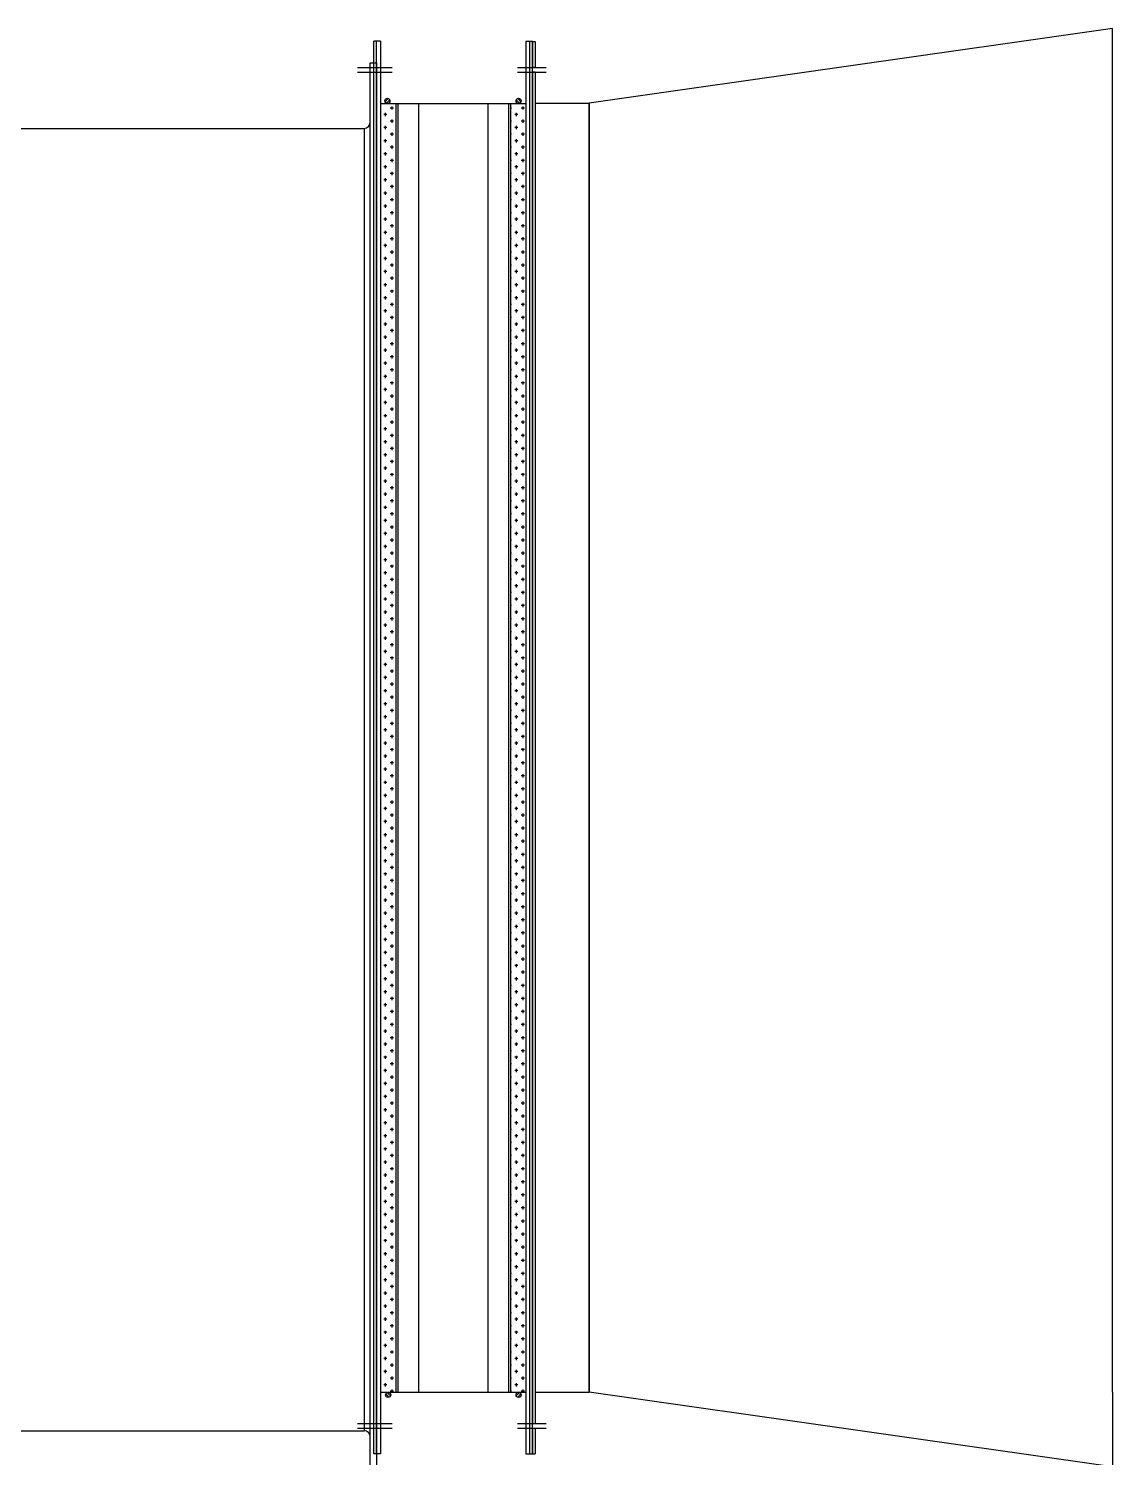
# Model space of a CAD drawing. Header units: millimetres. Extents: x -379292 to 1221486, y 92049 to 447512.
# Drawn here: x 190530 to 191581, y 165479 to 166865 of the extents above; entities that cross this region are included whole.
import ezdxf

# ---------------------------------------------------------------- set-up
doc = ezdxf.new("R2010")
doc.units = ezdxf.units.MM
doc.layers.add('_Systemair', color=3, linetype='Continuous', lineweight=30)
doc.layers.add('_Systemair Ventilation Equipments', color=7, linetype='Continuous', lineweight=30)

# ---------------------------------------------------------------- blocks, each defined once
blk = doc.blocks.new('GFL 1250')
at = {"layer": '_Systemair Ventilation Equipments', "color": 8}
for p, q in [((12063.17, 3746.23), (12063.17, 3748.73)), ((12063.42, 3748.73), (12063.17, 3748.73)), ((12063.42, 3748.73), (12063.17, 3748.73)), ((12063.42, 3746.23), (12063.42, 3748.73)), ((12063.42, 3746.23), (12063.17, 3746.23)), ((12063.17, 3614.68), (12063.17, 3745.78)), ((12063.42, 3745.78), (12063.17, 3745.78)), ((12063.42, 3614.68), (12063.42, 3745.78)), ((12057.92, 3617.73), (12057.92, 3742.73)), ((12063.22, 3742.73), (12057.92, 3742.73)), ((12063.22, 3617.73), (12057.92, 3617.73)), ((12063.42, 3614.68), (12063.17, 3614.68)), ((12063.17, 3611.73), (12063.17, 3614.23)), ((12063.42, 3614.23), (12063.17, 3614.23)), ((12063.42, 3611.73), (12063.42, 3614.23)), ((12063.42, 3611.73), (12063.17, 3611.73)), ((12063.42, 3611.73), (12063.17, 3611.73))]:
    blk.add_line(p, q, dxfattribs=at)
blk = doc.blocks.new('EVH 1250')
at = {"layer": '_Systemair Ventilation Equipments', "color": 8}
for p, q in [((12307.23, 3748.71), (12307.23, 3611.71)), ((12307.88, 3748.71), (12307.23, 3748.71)), ((12307.48, 3748.71), (12307.48, 3611.71)), ((12307.88, 3611.71), (12307.88, 3748.71)), ((12321.98, 3611.71), (12321.98, 3748.71)), ((12321.98, 3748.71), (12322.63, 3748.71)), ((12322.38, 3748.71), (12322.38, 3611.71)), ((12322.63, 3748.71), (12322.63, 3611.71)), ((12308.68, 3746.21), (12305.91, 3746.21)), ((12308.68, 3745.77), (12305.91, 3745.77)), ((12324.2, 3746.21), (12320.83, 3746.21)), ((12324.2, 3745.77), (12320.83, 3745.77)), ((12308.67, 3743.23), (12308.35, 3742.91)), ((12308.81, 3743.09), (12308.49, 3742.77)), ((12321, 3743.09), (12321.32, 3742.77)), ((12321.14, 3743.23), (12321.46, 3742.91)), ((12321.98, 3742.75), (12307.88, 3742.75)), ((12308.01, 3742.65), (12308.33, 3742.65)), ((12308.17, 3742.49), (12308.17, 3742.75)), ((12308.65, 3742.01), (12308.96, 3742.01)), ((12308.81, 3741.85), (12308.81, 3742.17)), ((12309.28, 3742.65), (12309.35, 3742.65)), ((12309.35, 3617.75), (12309.35, 3742.75)), ((12309.55, 3617.75), (12309.55, 3742.75)), ((12311.55, 3617.75), (12311.55, 3742.75)), ((12318.28, 3617.75), (12318.28, 3742.75)), ((12320.28, 3617.75), (12320.28, 3742.75)), ((12320.48, 3617.75), (12320.48, 3742.75)), ((12321.98, 3742.75), (12320.53, 3742.75)), ((12320.71, 3742.65), (12321.03, 3742.65)), ((12320.87, 3742.49), (12320.87, 3742.75)), ((12321.35, 3742.01), (12321.66, 3742.01)), ((12321.51, 3741.85), (12321.51, 3742.17)), ((12308.01, 3741.38), (12308.33, 3741.38)), ((12308.17, 3741.22), (12308.17, 3741.54)), ((12308.17, 3739.95), (12308.17, 3740.27)), ((12308.65, 3740.74), (12308.96, 3740.74)), ((12308.81, 3740.58), (12308.81, 3740.9)), ((12309.28, 3741.38), (12309.35, 3741.38)), ((12320.71, 3741.38), (12321.03, 3741.38)), ((12320.87, 3741.22), (12320.87, 3741.54)), ((12320.87, 3739.95), (12320.87, 3740.27)), ((12321.35, 3740.74), (12321.66, 3740.74)), ((12321.51, 3740.58), (12321.51, 3740.9)), ((12308.01, 3740.11), (12308.33, 3740.11)), ((12308.01, 3738.84), (12308.33, 3738.84)), ((12308.17, 3738.68), (12308.17, 3739)), ((12308.65, 3739.47), (12308.96, 3739.47)), ((12308.81, 3739.31), (12308.81, 3739.63)), ((12309.28, 3740.11), (12309.35, 3740.11)), ((12309.28, 3738.84), (12309.35, 3738.84)), ((12320.71, 3740.11), (12321.03, 3740.11)), ((12320.71, 3738.84), (12321.03, 3738.84)), ((12320.87, 3738.68), (12320.87, 3739)), ((12321.35, 3739.47), (12321.66, 3739.47)), ((12321.51, 3739.31), (12321.51, 3739.63)), ((12308.01, 3737.57), (12308.33, 3737.57)), ((12308.17, 3737.41), (12308.17, 3737.73)), ((12308.65, 3738.2), (12308.96, 3738.2)), ((12308.81, 3738.04), (12308.81, 3738.36)), ((12309.28, 3737.57), (12309.35, 3737.57)), ((12320.71, 3737.57), (12321.03, 3737.57)), ((12320.87, 3737.41), (12320.87, 3737.73)), ((12321.35, 3738.2), (12321.66, 3738.2)), ((12321.51, 3738.04), (12321.51, 3738.36)), ((12308.01, 3736.3), (12308.33, 3736.3)), ((12308.17, 3736.14), (12308.17, 3736.46)), ((12308.65, 3736.93), (12308.96, 3736.93)), ((12308.81, 3736.77), (12308.81, 3737.09)), ((12309.28, 3736.3), (12309.35, 3736.3)), ((12320.71, 3736.3), (12321.03, 3736.3)), ((12320.87, 3736.14), (12320.87, 3736.46)), ((12321.35, 3736.93), (12321.66, 3736.93)), ((12321.51, 3736.77), (12321.51, 3737.09)), ((12308.01, 3735.03), (12308.33, 3735.03)), ((12308.17, 3734.87), (12308.17, 3735.19)), ((12308.65, 3735.66), (12308.96, 3735.66)), ((12308.81, 3735.5), (12308.81, 3735.82)), ((12309.28, 3735.03), (12309.34, 3735.03)), ((12320.71, 3735.03), (12321.03, 3735.03)), ((12320.87, 3734.87), (12320.87, 3735.19)), ((12321.35, 3735.66), (12321.66, 3735.66)), ((12321.51, 3735.5), (12321.51, 3735.82)), ((12308.01, 3733.76), (12308.33, 3733.76)), ((12308.17, 3733.6), (12308.17, 3733.92)), ((12308.65, 3734.39), (12308.96, 3734.39)), ((12308.81, 3734.23), (12308.81, 3734.55)), ((12308.81, 3732.96), (12308.81, 3733.28)), ((12309.28, 3733.76), (12309.34, 3733.76)), ((12320.71, 3733.76), (12321.03, 3733.76)), ((12320.87, 3733.6), (12320.87, 3733.92)), ((12321.35, 3734.39), (12321.66, 3734.39)), ((12321.51, 3734.23), (12321.51, 3734.55)), ((12321.51, 3732.96), (12321.51, 3733.28)), ((12308.01, 3732.49), (12308.33, 3732.49)), ((12308.17, 3732.33), (12308.17, 3732.65)), ((12308.65, 3733.12), (12308.96, 3733.12)), ((12308.81, 3731.69), (12308.81, 3732.01)), ((12309.28, 3732.49), (12309.34, 3732.49)), ((12320.71, 3732.49), (12321.03, 3732.49)), ((12320.87, 3732.33), (12320.87, 3732.65)), ((12321.35, 3733.12), (12321.66, 3733.12)), ((12321.51, 3731.69), (12321.51, 3732.01)), ((12321.98, 3732.49), (12321.98, 3732.49)), ((12308.01, 3731.22), (12308.33, 3731.22)), ((12308.17, 3731.06), (12308.17, 3731.38)), ((12308.65, 3731.85), (12308.96, 3731.85)), ((12308.65, 3730.58), (12308.96, 3730.58)), ((12308.81, 3730.42), (12308.81, 3730.74)), ((12309.28, 3731.22), (12309.34, 3731.22)), ((12320.71, 3731.22), (12321.03, 3731.22)), ((12320.87, 3731.06), (12320.87, 3731.38)), ((12321.35, 3731.85), (12321.66, 3731.85)), ((12321.35, 3730.58), (12321.66, 3730.58)), ((12321.51, 3730.42), (12321.51, 3730.74)), ((12321.98, 3731.22), (12321.98, 3731.22)), ((12308.01, 3729.95), (12308.33, 3729.95)), ((12308.17, 3729.79), (12308.17, 3730.11)), ((12308.65, 3729.31), (12308.96, 3729.31)), ((12308.81, 3729.15), (12308.81, 3729.47)), ((12309.28, 3729.95), (12309.34, 3729.95)), ((12320.71, 3729.95), (12321.03, 3729.95)), ((12320.87, 3729.79), (12320.87, 3730.11)), ((12321.35, 3729.31), (12321.66, 3729.31)), ((12321.51, 3729.15), (12321.51, 3729.47)), ((12321.98, 3729.95), (12321.98, 3729.95)), ((12308.01, 3728.68), (12308.33, 3728.68)), ((12308.17, 3728.52), (12308.17, 3728.84)), ((12308.65, 3728.04), (12308.96, 3728.04)), ((12308.81, 3727.88), (12308.81, 3728.2)), ((12309.28, 3728.68), (12309.34, 3728.68)), ((12320.71, 3728.68), (12321.03, 3728.68)), ((12320.87, 3728.52), (12320.87, 3728.84)), ((12321.35, 3728.04), (12321.66, 3728.04)), ((12321.51, 3727.88), (12321.51, 3728.2)), ((12321.98, 3728.68), (12321.98, 3728.68)), ((12308.01, 3727.41), (12308.33, 3727.41)), ((12308.17, 3727.25), (12308.17, 3727.57)), ((12308.65, 3726.77), (12308.96, 3726.77)), ((12308.81, 3726.61), (12308.81, 3726.93)), ((12309.28, 3727.41), (12309.34, 3727.41)), ((12320.71, 3727.41), (12321.03, 3727.41)), ((12320.87, 3727.25), (12320.87, 3727.57)), ((12321.35, 3726.77), (12321.66, 3726.77)), ((12321.51, 3726.61), (12321.51, 3726.93)), ((12321.98, 3727.41), (12321.98, 3727.41)), ((12308.01, 3726.14), (12308.33, 3726.14)), ((12308.17, 3725.98), (12308.17, 3726.3)), ((12308.17, 3724.71), (12308.17, 3725.03)), ((12308.65, 3725.5), (12308.96, 3725.5)), ((12308.81, 3725.34), (12308.81, 3725.66)), ((12309.28, 3726.14), (12309.34, 3726.14)), ((12320.71, 3726.14), (12321.03, 3726.14)), ((12320.87, 3725.98), (12320.87, 3726.3)), ((12320.87, 3724.71), (12320.87, 3725.03)), ((12321.35, 3725.5), (12321.66, 3725.5)), ((12321.51, 3725.34), (12321.51, 3725.66)), ((12321.98, 3726.14), (12321.98, 3726.14)), ((12308.01, 3724.87), (12308.33, 3724.87)), ((12308.01, 3723.6), (12308.33, 3723.6)), ((12308.17, 3723.44), (12308.17, 3723.76)), ((12308.65, 3724.23), (12308.96, 3724.23)), ((12308.81, 3724.07), (12308.81, 3724.39)), ((12309.28, 3724.87), (12309.34, 3724.87)), ((12309.28, 3723.6), (12309.34, 3723.6)), ((12320.71, 3724.87), (12321.03, 3724.87)), ((12320.71, 3723.6), (12321.03, 3723.6)), ((12320.87, 3723.44), (12320.87, 3723.76)), ((12321.35, 3724.23), (12321.66, 3724.23)), ((12321.51, 3724.07), (12321.51, 3724.39)), ((12321.98, 3724.87), (12321.99, 3724.87)), ((12321.98, 3723.6), (12321.99, 3723.6)), ((12308.01, 3722.33), (12308.33, 3722.33)), ((12308.17, 3722.17), (12308.17, 3722.49)), ((12308.65, 3722.96), (12308.96, 3722.96)), ((12308.81, 3722.8), (12308.81, 3723.12)), ((12309.28, 3722.33), (12309.33, 3722.33)), ((12320.71, 3722.33), (12321.03, 3722.33)), ((12320.87, 3722.17), (12320.87, 3722.49)), ((12321.35, 3722.96), (12321.66, 3722.96)), ((12321.51, 3722.8), (12321.51, 3723.12)), ((12321.98, 3722.33), (12321.99, 3722.33)), ((12308.01, 3721.06), (12308.33, 3721.06)), ((12308.17, 3720.9), (12308.17, 3721.22)), ((12308.65, 3721.69), (12308.96, 3721.69)), ((12308.81, 3721.53), (12308.81, 3721.85)), ((12309.28, 3721.06), (12309.33, 3721.06)), ((12320.71, 3721.06), (12321.03, 3721.06)), ((12320.87, 3720.9), (12320.87, 3721.22)), ((12321.35, 3721.69), (12321.66, 3721.69)), ((12321.51, 3721.53), (12321.51, 3721.85)), ((12321.98, 3721.06), (12321.99, 3721.06)), ((12308.01, 3719.79), (12308.33, 3719.79)), ((12308.17, 3719.63), (12308.17, 3719.95)), ((12308.65, 3720.42), (12308.96, 3720.42)), ((12308.81, 3720.26), (12308.81, 3720.58)), ((12309.28, 3719.79), (12309.33, 3719.79)), ((12320.71, 3719.79), (12321.03, 3719.79)), ((12320.87, 3719.63), (12320.87, 3719.95)), ((12321.35, 3720.42), (12321.66, 3720.42)), ((12321.51, 3720.26), (12321.51, 3720.58)), ((12321.98, 3719.79), (12321.99, 3719.79)), ((12308.01, 3718.52), (12308.33, 3718.52)), ((12308.17, 3718.36), (12308.17, 3718.68)), ((12308.65, 3719.15), (12308.96, 3719.15)), ((12308.81, 3718.99), (12308.81, 3719.31)), ((12308.81, 3717.72), (12308.81, 3718.04)), ((12309.28, 3718.52), (12309.33, 3718.52)), ((12320.71, 3718.52), (12321.03, 3718.52)), ((12320.87, 3718.36), (12320.87, 3718.68)), ((12321.35, 3719.15), (12321.66, 3719.15)), ((12321.51, 3718.99), (12321.51, 3719.31)), ((12321.51, 3717.72), (12321.51, 3718.04)), ((12321.98, 3718.52), (12321.99, 3718.52)), ((12308.01, 3717.25), (12308.33, 3717.25)), ((12308.17, 3717.09), (12308.17, 3717.41)), ((12308.65, 3717.88), (12308.96, 3717.88)), ((12308.81, 3716.45), (12308.81, 3716.77)), ((12309.28, 3717.25), (12309.33, 3717.25)), ((12320.71, 3717.25), (12321.03, 3717.25)), ((12320.87, 3717.09), (12320.87, 3717.41)), ((12321.35, 3717.88), (12321.66, 3717.88)), ((12321.51, 3716.45), (12321.51, 3716.77)), ((12321.98, 3717.25), (12321.99, 3717.25)), ((12308.01, 3715.98), (12308.33, 3715.98)), ((12308.17, 3715.82), (12308.17, 3716.14)), ((12308.65, 3716.61), (12308.96, 3716.61)), ((12308.65, 3715.34), (12308.96, 3715.34)), ((12308.81, 3715.18), (12308.81, 3715.5)), ((12309.28, 3715.98), (12309.33, 3715.98)), ((12320.71, 3715.98), (12321.03, 3715.98)), ((12320.87, 3715.82), (12320.87, 3716.14)), ((12321.35, 3716.61), (12321.66, 3716.61)), ((12321.35, 3715.34), (12321.66, 3715.34)), ((12321.51, 3715.18), (12321.51, 3715.5)), ((12321.98, 3715.98), (12321.99, 3715.98)), ((12308.01, 3714.71), (12308.33, 3714.71)), ((12308.17, 3714.55), (12308.17, 3714.87)), ((12308.65, 3714.07), (12308.96, 3714.07)), ((12308.81, 3713.91), (12308.81, 3714.23)), ((12309.28, 3714.71), (12309.33, 3714.71)), ((12320.71, 3714.71), (12321.03, 3714.71)), ((12320.87, 3714.55), (12320.87, 3714.87)), ((12321.35, 3714.07), (12321.66, 3714.07)), ((12321.51, 3713.91), (12321.51, 3714.23)), ((12321.98, 3714.71), (12321.99, 3714.71)), ((12308.01, 3713.44), (12308.33, 3713.44)), ((12308.17, 3713.28), (12308.17, 3713.6)), ((12308.65, 3712.8), (12308.96, 3712.8)), ((12308.81, 3712.64), (12308.81, 3712.96)), ((12309.28, 3713.44), (12309.33, 3713.44)), ((12320.71, 3713.44), (12321.03, 3713.44)), ((12320.87, 3713.28), (12320.87, 3713.6)), ((12321.35, 3712.8), (12321.66, 3712.8)), ((12321.51, 3712.64), (12321.51, 3712.96)), ((12321.98, 3713.44), (12321.99, 3713.44)), ((12308.01, 3712.17), (12308.33, 3712.17)), ((12308.17, 3712.01), (12308.17, 3712.33)), ((12308.65, 3711.53), (12308.96, 3711.53)), ((12308.81, 3711.37), (12308.81, 3711.69)), ((12309.28, 3712.17), (12309.33, 3712.17)), ((12320.71, 3712.17), (12321.03, 3712.17)), ((12320.87, 3712.01), (12320.87, 3712.33)), ((12321.35, 3711.53), (12321.66, 3711.53)), ((12321.51, 3711.37), (12321.51, 3711.69)), ((12321.98, 3712.17), (12321.99, 3712.17)), ((12308.01, 3710.9), (12308.33, 3710.9)), ((12308.17, 3710.74), (12308.17, 3711.06)), ((12308.17, 3709.47), (12308.17, 3709.79)), ((12308.65, 3710.26), (12308.96, 3710.26)), ((12308.81, 3710.1), (12308.81, 3710.42)), ((12309.28, 3710.9), (12309.32, 3710.9)), ((12320.71, 3710.9), (12321.03, 3710.9)), ((12320.87, 3710.74), (12320.87, 3711.06)), ((12320.87, 3709.47), (12320.87, 3709.79)), ((12321.35, 3710.26), (12321.66, 3710.26)), ((12321.51, 3710.1), (12321.51, 3710.42)), ((12321.98, 3710.9), (12321.99, 3710.9)), ((12308.01, 3709.63), (12308.33, 3709.63)), ((12308.01, 3708.36), (12308.33, 3708.36)), ((12308.17, 3708.2), (12308.17, 3708.52)), ((12308.65, 3708.99), (12308.96, 3708.99)), ((12308.81, 3708.83), (12308.81, 3709.15)), ((12309.28, 3709.63), (12309.32, 3709.63)), ((12309.28, 3708.36), (12309.32, 3708.36)), ((12320.71, 3709.63), (12321.03, 3709.63)), ((12320.71, 3708.36), (12321.03, 3708.36)), ((12320.87, 3708.2), (12320.87, 3708.52)), ((12321.35, 3708.99), (12321.66, 3708.99)), ((12321.51, 3708.83), (12321.51, 3709.15)), ((12321.98, 3709.63), (12321.99, 3709.63)), ((12321.98, 3708.36), (12321.99, 3708.36)), ((12308.01, 3707.09), (12308.33, 3707.09)), ((12308.17, 3706.93), (12308.17, 3707.25)), ((12308.65, 3707.72), (12308.96, 3707.72)), ((12308.81, 3707.56), (12308.81, 3707.88)), ((12309.28, 3707.09), (12309.32, 3707.09)), ((12320.71, 3707.09), (12321.03, 3707.09)), ((12320.87, 3706.93), (12320.87, 3707.25)), ((12321.35, 3707.72), (12321.66, 3707.72)), ((12321.51, 3707.56), (12321.51, 3707.88)), ((12321.98, 3707.09), (12321.99, 3707.09)), ((12308.01, 3705.82), (12308.33, 3705.82)), ((12308.17, 3705.66), (12308.17, 3705.98)), ((12308.65, 3706.45), (12308.96, 3706.45)), ((12308.81, 3706.29), (12308.81, 3706.61)), ((12309.28, 3705.82), (12309.32, 3705.82)), ((12320.71, 3705.82), (12321.03, 3705.82)), ((12320.87, 3705.66), (12320.87, 3705.98)), ((12321.35, 3706.45), (12321.66, 3706.45)), ((12321.51, 3706.29), (12321.51, 3706.61)), ((12321.98, 3705.82), (12321.99, 3705.82)), ((12308.01, 3704.55), (12308.33, 3704.55)), ((12308.17, 3704.39), (12308.17, 3704.71)), ((12308.65, 3705.18), (12308.96, 3705.18)), ((12308.81, 3705.02), (12308.81, 3705.34)), ((12309.28, 3704.55), (12309.32, 3704.55)), ((12320.71, 3704.55), (12321.03, 3704.55)), ((12320.87, 3704.39), (12320.87, 3704.71)), ((12321.35, 3705.18), (12321.66, 3705.18)), ((12321.51, 3705.02), (12321.51, 3705.34)), ((12321.98, 3704.55), (12321.99, 3704.55)), ((12308.01, 3703.28), (12308.33, 3703.28)), ((12308.17, 3703.12), (12308.17, 3703.44)), ((12308.65, 3703.91), (12308.96, 3703.91)), ((12308.81, 3703.75), (12308.81, 3704.07)), ((12308.81, 3702.48), (12308.81, 3702.8)), ((12309.28, 3703.28), (12309.32, 3703.28)), ((12320.71, 3703.28), (12321.03, 3703.28)), ((12320.87, 3703.12), (12320.87, 3703.44)), ((12321.35, 3703.91), (12321.66, 3703.91)), ((12321.51, 3703.75), (12321.51, 3704.07)), ((12321.51, 3702.48), (12321.51, 3702.8)), ((12321.98, 3703.28), (12321.99, 3703.28)), ((12308.01, 3702.01), (12308.33, 3702.01)), ((12308.17, 3701.85), (12308.17, 3702.17)), ((12308.65, 3702.64), (12308.96, 3702.64)), ((12308.81, 3701.21), (12308.81, 3701.53)), ((12309.28, 3702.01), (12309.32, 3702.01)), ((12320.71, 3702.01), (12321.03, 3702.01)), ((12320.87, 3701.85), (12320.87, 3702.17)), ((12321.35, 3702.64), (12321.66, 3702.64)), ((12321.51, 3701.21), (12321.51, 3701.53)), ((12321.98, 3702.01), (12321.99, 3702.01)), ((12308.01, 3700.74), (12308.33, 3700.74)), ((12308.17, 3700.58), (12308.17, 3700.9)), ((12308.65, 3701.37), (12308.96, 3701.37)), ((12308.65, 3700.1), (12308.96, 3700.1)), ((12308.81, 3699.94), (12308.81, 3700.26)), ((12309.28, 3700.74), (12309.32, 3700.74)), ((12320.71, 3700.74), (12321.03, 3700.74)), ((12320.87, 3700.58), (12320.87, 3700.9)), ((12321.35, 3701.37), (12321.66, 3701.37)), ((12321.35, 3700.1), (12321.66, 3700.1)), ((12321.51, 3699.94), (12321.51, 3700.26)), ((12321.98, 3700.74), (12321.99, 3700.74)), ((12308.01, 3699.47), (12308.33, 3699.47)), ((12308.17, 3699.31), (12308.17, 3699.63)), ((12308.65, 3698.83), (12308.96, 3698.83)), ((12308.81, 3698.67), (12308.81, 3698.99)), ((12309.28, 3699.47), (12309.32, 3699.47)), ((12320.71, 3699.47), (12321.03, 3699.47)), ((12320.87, 3699.31), (12320.87, 3699.63)), ((12321.35, 3698.83), (12321.66, 3698.83)), ((12321.51, 3698.67), (12321.51, 3698.99)), ((12321.98, 3699.47), (12321.99, 3699.47)), ((12308.01, 3698.2), (12308.33, 3698.2)), ((12308.17, 3698.04), (12308.17, 3698.36)), ((12308.65, 3697.56), (12308.96, 3697.56)), ((12308.81, 3697.4), (12308.81, 3697.72)), ((12309.28, 3698.2), (12309.31, 3698.2)), ((12320.71, 3698.2), (12321.03, 3698.2)), ((12320.87, 3698.04), (12320.87, 3698.36)), ((12321.35, 3697.56), (12321.66, 3697.56)), ((12321.51, 3697.4), (12321.51, 3697.72)), ((12321.98, 3698.2), (12321.99, 3698.2)), ((12308.01, 3696.93), (12308.33, 3696.93)), ((12308.17, 3696.77), (12308.17, 3697.09)), ((12308.65, 3696.29), (12308.96, 3696.29)), ((12308.81, 3696.13), (12308.81, 3696.45)), ((12309.28, 3696.93), (12309.31, 3696.93)), ((12320.71, 3696.93), (12321.03, 3696.93)), ((12320.87, 3696.77), (12320.87, 3697.09)), ((12321.35, 3696.29), (12321.66, 3696.29)), ((12321.51, 3696.13), (12321.51, 3696.45)), ((12321.98, 3696.93), (12321.99, 3696.93)), ((12308.01, 3695.66), (12308.33, 3695.66)), ((12308.17, 3695.5), (12308.17, 3695.82)), ((12308.17, 3694.23), (12308.17, 3694.55)), ((12308.65, 3695.02), (12308.96, 3695.02)), ((12308.81, 3694.86), (12308.81, 3695.18)), ((12309.28, 3695.66), (12309.31, 3695.66)), ((12320.71, 3695.66), (12321.03, 3695.66)), ((12320.87, 3695.5), (12320.87, 3695.82)), ((12320.87, 3694.23), (12320.87, 3694.55)), ((12321.35, 3695.02), (12321.66, 3695.02)), ((12321.51, 3694.86), (12321.51, 3695.18)), ((12321.98, 3695.66), (12322, 3695.66)), ((12308.01, 3694.39), (12308.33, 3694.39)), ((12308.01, 3693.12), (12308.33, 3693.12)), ((12308.17, 3692.96), (12308.17, 3693.28)), ((12308.65, 3693.75), (12308.96, 3693.75)), ((12308.81, 3693.59), (12308.81, 3693.91)), ((12309.28, 3694.39), (12309.31, 3694.39)), ((12309.28, 3693.12), (12309.31, 3693.12)), ((12320.71, 3694.39), (12321.03, 3694.39)), ((12320.71, 3693.12), (12321.03, 3693.12)), ((12320.87, 3692.96), (12320.87, 3693.28)), ((12321.35, 3693.75), (12321.66, 3693.75)), ((12321.51, 3693.59), (12321.51, 3693.91)), ((12321.98, 3694.39), (12322, 3694.39)), ((12321.98, 3693.12), (12322, 3693.12)), ((12308.01, 3691.85), (12308.33, 3691.85)), ((12308.17, 3691.69), (12308.17, 3692.01)), ((12308.65, 3692.48), (12308.96, 3692.48)), ((12308.81, 3692.32), (12308.81, 3692.64)), ((12309.28, 3691.85), (12309.31, 3691.85)), ((12320.71, 3691.85), (12321.03, 3691.85)), ((12320.87, 3691.69), (12320.87, 3692.01)), ((12321.35, 3692.48), (12321.66, 3692.48)), ((12321.51, 3692.32), (12321.51, 3692.64)), ((12321.98, 3691.85), (12322, 3691.85)), ((12308.01, 3690.58), (12308.33, 3690.58)), ((12308.17, 3690.42), (12308.17, 3690.74)), ((12308.65, 3691.21), (12308.96, 3691.21)), ((12308.81, 3691.05), (12308.81, 3691.37)), ((12309.28, 3690.58), (12309.31, 3690.58)), ((12320.71, 3690.58), (12321.03, 3690.58)), ((12320.87, 3690.42), (12320.87, 3690.74)), ((12321.35, 3691.21), (12321.66, 3691.21)), ((12321.51, 3691.05), (12321.51, 3691.37)), ((12321.98, 3690.58), (12322, 3690.58)), ((12308.01, 3689.31), (12308.33, 3689.31)), ((12308.17, 3689.15), (12308.17, 3689.47)), ((12308.65, 3689.94), (12308.96, 3689.94)), ((12308.81, 3689.78), (12308.81, 3690.1)), ((12309.28, 3689.31), (12309.31, 3689.31)), ((12320.71, 3689.31), (12321.03, 3689.31)), ((12320.87, 3689.15), (12320.87, 3689.47)), ((12321.35, 3689.94), (12321.66, 3689.94)), ((12321.51, 3689.78), (12321.51, 3690.1)), ((12321.98, 3689.31), (12322, 3689.31)), ((12308.01, 3688.04), (12308.33, 3688.04)), ((12308.17, 3687.88), (12308.17, 3688.2)), ((12308.65, 3688.67), (12308.96, 3688.67)), ((12308.81, 3688.51), (12308.81, 3688.83)), ((12308.81, 3687.24), (12308.81, 3687.56)), ((12309.28, 3688.04), (12309.31, 3688.04)), ((12320.71, 3688.04), (12321.03, 3688.04)), ((12320.87, 3687.88), (12320.87, 3688.2)), ((12321.35, 3688.67), (12321.66, 3688.67)), ((12321.51, 3688.51), (12321.51, 3688.83)), ((12321.51, 3687.24), (12321.51, 3687.56)), ((12321.98, 3688.04), (12322, 3688.04)), ((12308.01, 3686.77), (12308.33, 3686.77)), ((12308.17, 3686.61), (12308.17, 3686.93)), ((12308.65, 3687.4), (12308.96, 3687.4)), ((12308.81, 3685.97), (12308.81, 3686.29)), ((12309.28, 3686.77), (12309.31, 3686.77)), ((12320.71, 3686.77), (12321.03, 3686.77)), ((12320.87, 3686.61), (12320.87, 3686.93)), ((12321.35, 3687.4), (12321.66, 3687.4)), ((12321.51, 3685.97), (12321.51, 3686.29)), ((12321.98, 3686.77), (12322, 3686.77)), ((12308.01, 3685.5), (12308.33, 3685.5)), ((12308.17, 3685.34), (12308.17, 3685.66)), ((12308.65, 3686.13), (12308.96, 3686.13)), ((12308.65, 3684.86), (12308.96, 3684.86)), ((12308.81, 3684.7), (12308.81, 3685.02)), ((12309.28, 3685.5), (12309.3, 3685.5)), ((12320.71, 3685.5), (12321.03, 3685.5)), ((12320.87, 3685.34), (12320.87, 3685.66)), ((12321.35, 3686.13), (12321.66, 3686.13)), ((12321.35, 3684.86), (12321.66, 3684.86)), ((12321.51, 3684.7), (12321.51, 3685.02)), ((12321.98, 3685.5), (12322, 3685.5)), ((12308.01, 3684.23), (12308.33, 3684.23)), ((12308.17, 3684.07), (12308.17, 3684.39)), ((12308.65, 3683.59), (12308.96, 3683.59)), ((12308.81, 3683.43), (12308.81, 3683.75)), ((12309.28, 3684.23), (12309.3, 3684.23)), ((12320.71, 3684.23), (12321.03, 3684.23)), ((12320.87, 3684.07), (12320.87, 3684.39)), ((12321.35, 3683.59), (12321.66, 3683.59)), ((12321.51, 3683.43), (12321.51, 3683.75)), ((12321.98, 3684.23), (12322, 3684.23)), ((12308.01, 3682.96), (12308.33, 3682.96)), ((12308.17, 3682.8), (12308.17, 3683.12)), ((12308.65, 3682.32), (12308.96, 3682.32)), ((12308.81, 3682.16), (12308.81, 3682.48)), ((12309.28, 3682.96), (12309.3, 3682.96)), ((12320.71, 3682.96), (12321.03, 3682.96)), ((12320.87, 3682.8), (12320.87, 3683.12)), ((12321.35, 3682.32), (12321.66, 3682.32)), ((12321.51, 3682.16), (12321.51, 3682.48)), ((12321.98, 3682.96), (12322, 3682.96)), ((12308.01, 3681.69), (12308.33, 3681.69)), ((12308.17, 3681.53), (12308.17, 3681.85)), ((12308.65, 3681.05), (12308.96, 3681.05)), ((12308.81, 3680.89), (12308.81, 3681.21)), ((12309.28, 3681.69), (12309.3, 3681.69)), ((12320.71, 3681.69), (12321.03, 3681.69)), ((12320.87, 3681.53), (12320.87, 3681.85)), ((12321.35, 3681.05), (12321.66, 3681.05)), ((12321.51, 3680.89), (12321.51, 3681.21)), ((12321.98, 3681.69), (12322, 3681.69)), ((12308.01, 3680.42), (12308.33, 3680.42)), ((12308.17, 3680.26), (12308.17, 3680.58)), ((12308.17, 3678.99), (12308.17, 3679.31)), ((12308.65, 3679.78), (12308.96, 3679.78)), ((12308.81, 3679.62), (12308.81, 3679.94)), ((12309.28, 3680.42), (12309.3, 3680.42)), ((12320.71, 3680.42), (12321.03, 3680.42)), ((12320.87, 3680.26), (12320.87, 3680.58)), ((12320.87, 3678.99), (12320.87, 3679.31)), ((12321.35, 3679.78), (12321.66, 3679.78)), ((12321.51, 3679.62), (12321.51, 3679.94)), ((12321.98, 3680.42), (12322, 3680.42)), ((12308.01, 3679.15), (12308.33, 3679.15)), ((12308.01, 3677.88), (12308.33, 3677.88)), ((12308.17, 3677.72), (12308.17, 3678.04)), ((12308.65, 3678.51), (12308.96, 3678.51)), ((12308.81, 3678.35), (12308.81, 3678.67)), ((12309.28, 3679.15), (12309.3, 3679.15)), ((12309.28, 3677.88), (12309.3, 3677.88)), ((12320.71, 3679.15), (12321.03, 3679.15)), ((12320.71, 3677.88), (12321.03, 3677.88)), ((12320.87, 3677.72), (12320.87, 3678.04)), ((12321.35, 3678.51), (12321.66, 3678.51)), ((12321.51, 3678.35), (12321.51, 3678.67)), ((12321.98, 3679.15), (12322, 3679.15)), ((12321.98, 3677.88), (12322, 3677.88)), ((12308.01, 3676.61), (12308.33, 3676.61)), ((12308.17, 3676.45), (12308.17, 3676.77)), ((12308.65, 3677.24), (12308.96, 3677.24)), ((12308.81, 3677.08), (12308.81, 3677.4)), ((12309.28, 3676.61), (12309.3, 3676.61)), ((12320.71, 3676.61), (12321.03, 3676.61)), ((12320.87, 3676.45), (12320.87, 3676.77)), ((12321.35, 3677.24), (12321.66, 3677.24)), ((12321.51, 3677.08), (12321.51, 3677.4)), ((12321.98, 3676.61), (12322, 3676.61)), ((12308.01, 3675.34), (12308.33, 3675.34)), ((12308.17, 3675.18), (12308.17, 3675.5)), ((12308.65, 3675.97), (12308.96, 3675.97)), ((12308.81, 3675.81), (12308.81, 3676.13)), ((12309.28, 3675.34), (12309.3, 3675.34)), ((12320.71, 3675.34), (12321.03, 3675.34)), ((12320.87, 3675.18), (12320.87, 3675.5)), ((12321.35, 3675.97), (12321.66, 3675.97)), ((12321.51, 3675.81), (12321.51, 3676.13)), ((12321.98, 3675.34), (12322, 3675.34)), ((12308.01, 3674.07), (12308.33, 3674.07)), ((12308.17, 3673.91), (12308.17, 3674.23)), ((12308.65, 3674.7), (12308.96, 3674.7)), ((12308.81, 3674.54), (12308.81, 3674.86)), ((12309.28, 3674.07), (12309.31, 3674.07)), ((12320.71, 3674.07), (12321.03, 3674.07)), ((12320.87, 3673.91), (12320.87, 3674.23)), ((12321.35, 3674.7), (12321.66, 3674.7)), ((12321.51, 3674.54), (12321.51, 3674.86)), ((12321.98, 3674.07), (12322, 3674.07)), ((12308.01, 3672.8), (12308.33, 3672.8)), ((12308.17, 3672.64), (12308.17, 3672.96)), ((12308.65, 3673.43), (12308.96, 3673.43)), ((12308.81, 3673.27), (12308.81, 3673.59)), ((12308.81, 3672), (12308.81, 3672.32)), ((12309.28, 3672.8), (12309.31, 3672.8)), ((12320.71, 3672.8), (12321.03, 3672.8)), ((12320.87, 3672.64), (12320.87, 3672.96)), ((12321.35, 3673.43), (12321.66, 3673.43)), ((12321.51, 3673.27), (12321.51, 3673.59)), ((12321.51, 3672), (12321.51, 3672.32)), ((12321.98, 3672.8), (12322, 3672.8)), ((12308.01, 3671.53), (12308.33, 3671.53)), ((12308.17, 3671.37), (12308.17, 3671.69)), ((12308.65, 3672.16), (12308.96, 3672.16)), ((12308.81, 3670.73), (12308.81, 3671.05)), ((12309.28, 3671.53), (12309.31, 3671.53)), ((12320.71, 3671.53), (12321.03, 3671.53)), ((12320.87, 3671.37), (12320.87, 3671.69)), ((12321.35, 3672.16), (12321.66, 3672.16)), ((12321.51, 3670.73), (12321.51, 3671.05)), ((12321.98, 3671.53), (12322, 3671.53)), ((12308.01, 3670.26), (12308.33, 3670.26)), ((12308.17, 3670.1), (12308.17, 3670.42)), ((12308.65, 3670.89), (12308.96, 3670.89)), ((12308.65, 3669.62), (12308.96, 3669.62)), ((12308.81, 3669.46), (12308.81, 3669.78)), ((12309.28, 3670.26), (12309.31, 3670.26)), ((12320.71, 3670.26), (12321.03, 3670.26)), ((12320.87, 3670.1), (12320.87, 3670.42)), ((12321.35, 3670.89), (12321.66, 3670.89)), ((12321.35, 3669.62), (12321.66, 3669.62)), ((12321.51, 3669.46), (12321.51, 3669.78)), ((12321.98, 3670.26), (12322, 3670.26)), ((12308.01, 3668.99), (12308.33, 3668.99)), ((12308.17, 3668.83), (12308.17, 3669.15)), ((12308.65, 3668.35), (12308.96, 3668.35)), ((12308.81, 3668.19), (12308.81, 3668.51)), ((12309.28, 3668.99), (12309.31, 3668.99)), ((12320.71, 3668.99), (12321.03, 3668.99)), ((12320.87, 3668.83), (12320.87, 3669.15)), ((12321.35, 3668.35), (12321.66, 3668.35)), ((12321.51, 3668.19), (12321.51, 3668.51)), ((12321.98, 3668.99), (12322, 3668.99)), ((12308.01, 3667.72), (12308.33, 3667.72)), ((12308.17, 3667.56), (12308.17, 3667.88)), ((12308.65, 3667.08), (12308.96, 3667.08)), ((12308.81, 3666.92), (12308.81, 3667.24)), ((12309.28, 3667.72), (12309.31, 3667.72)), ((12320.71, 3667.72), (12321.03, 3667.72)), ((12320.87, 3667.56), (12320.87, 3667.88)), ((12321.35, 3667.08), (12321.66, 3667.08)), ((12321.51, 3666.92), (12321.51, 3667.24)), ((12321.98, 3667.72), (12322, 3667.72)), ((12308.01, 3666.45), (12308.33, 3666.45)), ((12308.17, 3666.29), (12308.17, 3666.61)), ((12308.65, 3665.81), (12308.96, 3665.81)), ((12308.81, 3665.65), (12308.81, 3665.97)), ((12309.28, 3666.45), (12309.31, 3666.45)), ((12320.71, 3666.45), (12321.03, 3666.45)), ((12320.87, 3666.29), (12320.87, 3666.61)), ((12321.35, 3665.81), (12321.66, 3665.81)), ((12321.51, 3665.65), (12321.51, 3665.97)), ((12321.98, 3666.45), (12322, 3666.45)), ((12308.01, 3665.18), (12308.33, 3665.18)), ((12308.17, 3665.02), (12308.17, 3665.34)), ((12308.17, 3663.75), (12308.17, 3664.07)), ((12308.65, 3664.54), (12308.96, 3664.54)), ((12308.81, 3664.38), (12308.81, 3664.7)), ((12309.28, 3665.18), (12309.31, 3665.18)), ((12320.71, 3665.18), (12321.03, 3665.18)), ((12320.87, 3665.02), (12320.87, 3665.34)), ((12320.87, 3663.75), (12320.87, 3664.07)), ((12321.35, 3664.54), (12321.66, 3664.54)), ((12321.51, 3664.38), (12321.51, 3664.7)), ((12321.98, 3665.18), (12322, 3665.18)), ((12308.01, 3663.91), (12308.33, 3663.91)), ((12308.01, 3662.64), (12308.33, 3662.64)), ((12308.17, 3662.48), (12308.17, 3662.8)), ((12308.65, 3663.27), (12308.96, 3663.27)), ((12308.81, 3663.11), (12308.81, 3663.43)), ((12309.28, 3663.91), (12309.31, 3663.91)), ((12309.28, 3662.64), (12309.31, 3662.64)), ((12320.71, 3663.91), (12321.03, 3663.91)), ((12320.71, 3662.64), (12321.03, 3662.64)), ((12320.87, 3662.48), (12320.87, 3662.8)), ((12321.35, 3663.27), (12321.66, 3663.27)), ((12321.51, 3663.11), (12321.51, 3663.43)), ((12321.98, 3663.91), (12321.99, 3663.91)), ((12321.98, 3662.64), (12321.99, 3662.64)), ((12308.01, 3661.37), (12308.33, 3661.37)), ((12308.17, 3661.21), (12308.17, 3661.53)), ((12308.65, 3662), (12308.96, 3662)), ((12308.81, 3661.84), (12308.81, 3662.16)), ((12309.28, 3661.37), (12309.32, 3661.37)), ((12320.71, 3661.37), (12321.03, 3661.37)), ((12320.87, 3661.21), (12320.87, 3661.53)), ((12321.35, 3662), (12321.66, 3662)), ((12321.51, 3661.84), (12321.51, 3662.16)), ((12321.98, 3661.37), (12321.99, 3661.37)), ((12308.01, 3660.1), (12308.33, 3660.1)), ((12308.17, 3659.94), (12308.17, 3660.26)), ((12308.65, 3660.73), (12308.96, 3660.73)), ((12308.81, 3660.57), (12308.81, 3660.89)), ((12309.28, 3660.1), (12309.32, 3660.1)), ((12320.71, 3660.1), (12321.03, 3660.1)), ((12320.87, 3659.94), (12320.87, 3660.26)), ((12321.35, 3660.73), (12321.66, 3660.73)), ((12321.51, 3660.57), (12321.51, 3660.89)), ((12321.98, 3660.1), (12321.99, 3660.1)), ((12308.01, 3658.83), (12308.33, 3658.83)), ((12308.17, 3658.67), (12308.17, 3658.99)), ((12308.65, 3659.46), (12308.96, 3659.46)), ((12308.81, 3659.3), (12308.81, 3659.62)), ((12309.28, 3658.83), (12309.32, 3658.83)), ((12320.71, 3658.83), (12321.03, 3658.83)), ((12320.87, 3658.67), (12320.87, 3658.99)), ((12321.35, 3659.46), (12321.66, 3659.46)), ((12321.51, 3659.3), (12321.51, 3659.62)), ((12321.98, 3658.83), (12321.99, 3658.83)), ((12308.01, 3657.56), (12308.33, 3657.56)), ((12308.17, 3657.4), (12308.17, 3657.72)), ((12308.65, 3658.19), (12308.96, 3658.19)), ((12308.81, 3658.03), (12308.81, 3658.35)), ((12308.81, 3656.76), (12308.81, 3657.08)), ((12309.28, 3657.56), (12309.32, 3657.56)), ((12320.71, 3657.56), (12321.03, 3657.56)), ((12320.87, 3657.4), (12320.87, 3657.72)), ((12321.35, 3658.19), (12321.66, 3658.19)), ((12321.51, 3658.03), (12321.51, 3658.35)), ((12321.51, 3656.76), (12321.51, 3657.08)), ((12321.98, 3657.56), (12321.99, 3657.56)), ((12308.01, 3656.29), (12308.33, 3656.29)), ((12308.17, 3656.13), (12308.17, 3656.45)), ((12308.65, 3656.92), (12308.96, 3656.92)), ((12308.81, 3655.49), (12308.81, 3655.81)), ((12309.28, 3656.29), (12309.32, 3656.29)), ((12320.71, 3656.29), (12321.03, 3656.29)), ((12320.87, 3656.13), (12320.87, 3656.45)), ((12321.35, 3656.92), (12321.66, 3656.92)), ((12321.51, 3655.49), (12321.51, 3655.81)), ((12321.98, 3656.29), (12321.99, 3656.29)), ((12308.01, 3655.02), (12308.33, 3655.02)), ((12308.17, 3654.86), (12308.17, 3655.18)), ((12308.65, 3655.65), (12308.96, 3655.65)), ((12308.65, 3654.38), (12308.96, 3654.38)), ((12308.81, 3654.22), (12308.81, 3654.54)), ((12309.28, 3655.02), (12309.32, 3655.02)), ((12320.71, 3655.02), (12321.03, 3655.02)), ((12320.87, 3654.86), (12320.87, 3655.18)), ((12321.35, 3655.65), (12321.66, 3655.65)), ((12321.35, 3654.38), (12321.66, 3654.38)), ((12321.51, 3654.22), (12321.51, 3654.54)), ((12321.98, 3655.02), (12321.99, 3655.02)), ((12308.01, 3653.75), (12308.33, 3653.75)), ((12308.17, 3653.59), (12308.17, 3653.91)), ((12308.65, 3653.11), (12308.96, 3653.11)), ((12308.81, 3652.95), (12308.81, 3653.27)), ((12309.28, 3653.75), (12309.32, 3653.75)), ((12320.71, 3653.75), (12321.03, 3653.75)), ((12320.87, 3653.59), (12320.87, 3653.91)), ((12321.35, 3653.11), (12321.66, 3653.11)), ((12321.51, 3652.95), (12321.51, 3653.27)), ((12321.98, 3653.75), (12321.99, 3653.75)), ((12308.01, 3652.48), (12308.33, 3652.48)), ((12308.17, 3652.32), (12308.17, 3652.64)), ((12308.65, 3651.84), (12308.96, 3651.84)), ((12308.81, 3651.68), (12308.81, 3652)), ((12309.28, 3652.48), (12309.32, 3652.48)), ((12320.71, 3652.48), (12321.03, 3652.48)), ((12320.87, 3652.32), (12320.87, 3652.64)), ((12321.35, 3651.84), (12321.66, 3651.84)), ((12321.51, 3651.68), (12321.51, 3652)), ((12321.98, 3652.48), (12321.99, 3652.48)), ((12308.01, 3651.21), (12308.33, 3651.21)), ((12308.17, 3651.05), (12308.17, 3651.37)), ((12308.65, 3650.57), (12308.96, 3650.57)), ((12308.81, 3650.41), (12308.81, 3650.73)), ((12309.28, 3651.21), (12309.32, 3651.21)), ((12320.71, 3651.21), (12321.03, 3651.21)), ((12320.87, 3651.05), (12320.87, 3651.37)), ((12321.35, 3650.57), (12321.66, 3650.57)), ((12321.51, 3650.41), (12321.51, 3650.73)), ((12321.98, 3651.21), (12321.99, 3651.21)), ((12308.01, 3649.94), (12308.33, 3649.94)), ((12308.17, 3649.78), (12308.17, 3650.1)), ((12308.17, 3648.51), (12308.17, 3648.83)), ((12308.65, 3649.3), (12308.96, 3649.3)), ((12308.81, 3649.14), (12308.81, 3649.46)), ((12309.28, 3649.94), (12309.32, 3649.94)), ((12320.71, 3649.94), (12321.03, 3649.94)), ((12320.87, 3649.78), (12320.87, 3650.1)), ((12320.87, 3648.51), (12320.87, 3648.83)), ((12321.35, 3649.3), (12321.66, 3649.3)), ((12321.51, 3649.14), (12321.51, 3649.46)), ((12321.98, 3649.94), (12321.99, 3649.94)), ((12308.01, 3648.67), (12308.33, 3648.67)), ((12308.01, 3647.4), (12308.33, 3647.4)), ((12308.17, 3647.24), (12308.17, 3647.56)), ((12308.65, 3648.03), (12308.96, 3648.03)), ((12308.81, 3647.87), (12308.81, 3648.19)), ((12309.28, 3648.67), (12309.33, 3648.67)), ((12309.28, 3647.4), (12309.33, 3647.4)), ((12320.71, 3648.67), (12321.03, 3648.67)), ((12320.71, 3647.4), (12321.03, 3647.4)), ((12320.87, 3647.24), (12320.87, 3647.56)), ((12321.35, 3648.03), (12321.66, 3648.03)), ((12321.51, 3647.87), (12321.51, 3648.19)), ((12321.98, 3648.67), (12321.99, 3648.67)), ((12321.98, 3647.4), (12321.99, 3647.4)), ((12308.01, 3646.13), (12308.33, 3646.13)), ((12308.17, 3645.97), (12308.17, 3646.29)), ((12308.65, 3646.76), (12308.96, 3646.76)), ((12308.81, 3646.6), (12308.81, 3646.92)), ((12309.28, 3646.13), (12309.33, 3646.13)), ((12320.71, 3646.13), (12321.03, 3646.13)), ((12320.87, 3645.97), (12320.87, 3646.29)), ((12321.35, 3646.76), (12321.66, 3646.76)), ((12321.51, 3646.6), (12321.51, 3646.92)), ((12321.98, 3646.13), (12321.99, 3646.13)), ((12308.01, 3644.86), (12308.33, 3644.86)), ((12308.17, 3644.7), (12308.17, 3645.02)), ((12308.65, 3645.49), (12308.96, 3645.49)), ((12308.81, 3645.33), (12308.81, 3645.65)), ((12309.28, 3644.86), (12309.33, 3644.86)), ((12320.71, 3644.86), (12321.03, 3644.86)), ((12320.87, 3644.7), (12320.87, 3645.02)), ((12321.35, 3645.49), (12321.66, 3645.49)), ((12321.51, 3645.33), (12321.51, 3645.65)), ((12321.98, 3644.86), (12321.99, 3644.86)), ((12308.01, 3643.59), (12308.33, 3643.59)), ((12308.17, 3643.43), (12308.17, 3643.75)), ((12308.65, 3644.22), (12308.96, 3644.22)), ((12308.81, 3644.06), (12308.81, 3644.38)), ((12309.28, 3643.59), (12309.33, 3643.59)), ((12320.71, 3643.59), (12321.03, 3643.59)), ((12320.87, 3643.43), (12320.87, 3643.75)), ((12321.35, 3644.22), (12321.66, 3644.22)), ((12321.51, 3644.06), (12321.51, 3644.38)), ((12321.98, 3643.59), (12321.99, 3643.59)), ((12308.01, 3642.32), (12308.33, 3642.32)), ((12308.17, 3642.16), (12308.17, 3642.48)), ((12308.65, 3642.95), (12308.96, 3642.95)), ((12308.81, 3642.79), (12308.81, 3643.11)), ((12308.81, 3641.52), (12308.81, 3641.84)), ((12309.28, 3642.32), (12309.33, 3642.32)), ((12320.71, 3642.32), (12321.03, 3642.32)), ((12320.87, 3642.16), (12320.87, 3642.48)), ((12321.35, 3642.95), (12321.66, 3642.95)), ((12321.51, 3642.79), (12321.51, 3643.11)), ((12321.51, 3641.52), (12321.51, 3641.84)), ((12321.98, 3642.32), (12321.99, 3642.32)), ((12308.01, 3641.05), (12308.33, 3641.05)), ((12308.17, 3640.89), (12308.17, 3641.21)), ((12308.65, 3641.68), (12308.96, 3641.68)), ((12308.81, 3640.25), (12308.81, 3640.57)), ((12309.28, 3641.05), (12309.33, 3641.05)), ((12320.71, 3641.05), (12321.03, 3641.05)), ((12320.87, 3640.89), (12320.87, 3641.21)), ((12321.35, 3641.68), (12321.66, 3641.68)), ((12321.51, 3640.25), (12321.51, 3640.57)), ((12321.98, 3641.05), (12321.99, 3641.05)), ((12308.01, 3639.78), (12308.33, 3639.78)), ((12308.17, 3639.62), (12308.17, 3639.94)), ((12308.65, 3640.41), (12308.96, 3640.41)), ((12308.65, 3639.14), (12308.96, 3639.14)), ((12308.81, 3638.98), (12308.81, 3639.3)), ((12309.28, 3639.78), (12309.33, 3639.78)), ((12320.71, 3639.78), (12321.03, 3639.78)), ((12320.87, 3639.62), (12320.87, 3639.94)), ((12321.35, 3640.41), (12321.66, 3640.41)), ((12321.35, 3639.14), (12321.66, 3639.14)), ((12321.51, 3638.98), (12321.51, 3639.3)), ((12321.98, 3639.78), (12321.99, 3639.78)), ((12308.01, 3638.51), (12308.33, 3638.51)), ((12308.17, 3638.35), (12308.17, 3638.67)), ((12308.65, 3637.87), (12308.96, 3637.87)), ((12308.81, 3637.71), (12308.81, 3638.03)), ((12309.28, 3638.51), (12309.33, 3638.51)), ((12320.71, 3638.51), (12321.03, 3638.51)), ((12320.87, 3638.35), (12320.87, 3638.67)), ((12321.35, 3637.87), (12321.66, 3637.87)), ((12321.51, 3637.71), (12321.51, 3638.03)), ((12321.98, 3638.51), (12321.99, 3638.51)), ((12308.01, 3637.24), (12308.33, 3637.24)), ((12308.17, 3637.08), (12308.17, 3637.4)), ((12308.65, 3636.6), (12308.96, 3636.6)), ((12308.81, 3636.44), (12308.81, 3636.76)), ((12309.28, 3637.24), (12309.33, 3637.24)), ((12320.71, 3637.24), (12321.03, 3637.24)), ((12320.87, 3637.08), (12320.87, 3637.4)), ((12321.35, 3636.6), (12321.66, 3636.6)), ((12321.51, 3636.44), (12321.51, 3636.76)), ((12321.98, 3637.24), (12321.99, 3637.24)), ((12308.01, 3635.97), (12308.33, 3635.97)), ((12308.17, 3635.81), (12308.17, 3636.13)), ((12308.65, 3635.33), (12308.96, 3635.33)), ((12308.81, 3635.17), (12308.81, 3635.49)), ((12309.28, 3635.97), (12309.34, 3635.97)), ((12320.71, 3635.97), (12321.03, 3635.97)), ((12320.87, 3635.81), (12320.87, 3636.13)), ((12321.35, 3635.33), (12321.66, 3635.33)), ((12321.51, 3635.17), (12321.51, 3635.49)), ((12321.98, 3635.97), (12321.99, 3635.97)), ((12308.01, 3634.7), (12308.33, 3634.7)), ((12308.17, 3634.54), (12308.17, 3634.86)), ((12308.17, 3633.27), (12308.17, 3633.59)), ((12308.65, 3634.06), (12308.96, 3634.06)), ((12308.81, 3633.9), (12308.81, 3634.22)), ((12309.28, 3634.7), (12309.34, 3634.7)), ((12320.71, 3634.7), (12321.03, 3634.7)), ((12320.87, 3634.54), (12320.87, 3634.86)), ((12320.87, 3633.27), (12320.87, 3633.59)), ((12321.35, 3634.06), (12321.66, 3634.06)), ((12321.51, 3633.9), (12321.51, 3634.22)), ((12321.98, 3634.7), (12321.98, 3634.7)), ((12308.01, 3633.43), (12308.33, 3633.43)), ((12308.01, 3632.16), (12308.33, 3632.16)), ((12308.17, 3632), (12308.17, 3632.32)), ((12308.65, 3632.79), (12308.96, 3632.79)), ((12308.81, 3632.63), (12308.81, 3632.95)), ((12309.28, 3633.43), (12309.34, 3633.43)), ((12309.28, 3632.16), (12309.34, 3632.16)), ((12320.71, 3633.43), (12321.03, 3633.43)), ((12320.71, 3632.16), (12321.03, 3632.16)), ((12320.87, 3632), (12320.87, 3632.32)), ((12321.35, 3632.79), (12321.66, 3632.79)), ((12321.51, 3632.63), (12321.51, 3632.95)), ((12321.98, 3633.43), (12321.98, 3633.43)), ((12321.98, 3632.16), (12321.98, 3632.16)), ((12308.01, 3630.89), (12308.33, 3630.89)), ((12308.17, 3630.73), (12308.17, 3631.05)), ((12308.65, 3631.52), (12308.96, 3631.52)), ((12308.81, 3631.36), (12308.81, 3631.68)), ((12309.28, 3630.89), (12309.34, 3630.89)), ((12320.71, 3630.89), (12321.03, 3630.89)), ((12320.87, 3630.73), (12320.87, 3631.05)), ((12321.35, 3631.52), (12321.66, 3631.52)), ((12321.51, 3631.36), (12321.51, 3631.68)), ((12321.98, 3630.89), (12321.98, 3630.89)), ((12308.01, 3629.62), (12308.33, 3629.62)), ((12308.17, 3629.46), (12308.17, 3629.78)), ((12308.65, 3630.25), (12308.96, 3630.25)), ((12308.81, 3630.09), (12308.81, 3630.41)), ((12309.28, 3629.62), (12309.34, 3629.62)), ((12320.71, 3629.62), (12321.03, 3629.62)), ((12320.87, 3629.46), (12320.87, 3629.78)), ((12321.35, 3630.25), (12321.66, 3630.25)), ((12321.51, 3630.09), (12321.51, 3630.41)), ((12321.98, 3629.62), (12321.98, 3629.62)), ((12308.01, 3628.35), (12308.33, 3628.35)), ((12308.17, 3628.19), (12308.17, 3628.51)), ((12308.65, 3628.98), (12308.96, 3628.98)), ((12308.81, 3628.82), (12308.81, 3629.14)), ((12309.28, 3628.35), (12309.34, 3628.35)), ((12320.71, 3628.35), (12321.03, 3628.35)), ((12320.87, 3628.19), (12320.87, 3628.51)), ((12321.35, 3628.98), (12321.66, 3628.98)), ((12321.51, 3628.82), (12321.51, 3629.14)), ((12321.98, 3628.35), (12321.98, 3628.35)), ((12308.01, 3627.08), (12308.33, 3627.08)), ((12308.17, 3626.92), (12308.17, 3627.24)), ((12308.65, 3627.71), (12308.96, 3627.71)), ((12308.81, 3627.55), (12308.81, 3627.87)), ((12308.81, 3626.28), (12308.81, 3626.6)), ((12309.28, 3627.08), (12309.34, 3627.08)), ((12320.71, 3627.08), (12321.03, 3627.08)), ((12320.87, 3626.92), (12320.87, 3627.24)), ((12321.35, 3627.71), (12321.66, 3627.71)), ((12321.51, 3627.55), (12321.51, 3627.87)), ((12321.51, 3626.28), (12321.51, 3626.6)), ((12308.01, 3625.81), (12308.33, 3625.81)), ((12308.17, 3625.65), (12308.17, 3625.97)), ((12308.65, 3626.44), (12308.96, 3626.44)), ((12308.65, 3625.17), (12308.96, 3625.17)), ((12308.81, 3625.01), (12308.81, 3625.33)), ((12309.28, 3625.81), (12309.34, 3625.81)), ((12320.71, 3625.81), (12321.03, 3625.81)), ((12320.87, 3625.65), (12320.87, 3625.97)), ((12321.35, 3626.44), (12321.66, 3626.44)), ((12321.35, 3625.17), (12321.66, 3625.17)), ((12321.51, 3625.01), (12321.51, 3625.33)), ((12308.01, 3624.54), (12308.33, 3624.54)), ((12308.17, 3624.38), (12308.17, 3624.7)), ((12308.65, 3623.9), (12308.96, 3623.9)), ((12308.81, 3623.74), (12308.81, 3624.06)), ((12309.28, 3624.54), (12309.35, 3624.54)), ((12320.71, 3624.54), (12321.03, 3624.54)), ((12320.87, 3624.38), (12320.87, 3624.7)), ((12321.35, 3623.9), (12321.66, 3623.9)), ((12321.51, 3623.74), (12321.51, 3624.06)), ((12308.01, 3623.27), (12308.33, 3623.27)), ((12308.17, 3623.11), (12308.17, 3623.43)), ((12308.65, 3622.63), (12308.96, 3622.63)), ((12308.81, 3622.47), (12308.81, 3622.79)), ((12309.28, 3623.27), (12309.35, 3623.27)), ((12320.71, 3623.27), (12321.03, 3623.27)), ((12320.87, 3623.11), (12320.87, 3623.43)), ((12321.35, 3622.63), (12321.66, 3622.63)), ((12321.51, 3622.47), (12321.51, 3622.79)), ((12308.01, 3622), (12308.33, 3622)), ((12308.17, 3621.84), (12308.17, 3622.16)), ((12308.65, 3621.36), (12308.96, 3621.36)), ((12308.81, 3621.2), (12308.81, 3621.52)), ((12309.28, 3622), (12309.35, 3622)), ((12320.71, 3622), (12321.03, 3622)), ((12320.87, 3621.84), (12320.87, 3622.16)), ((12321.35, 3621.36), (12321.66, 3621.36)), ((12321.51, 3621.2), (12321.51, 3621.52)), ((12308.01, 3620.73), (12308.33, 3620.73)), ((12308.17, 3620.57), (12308.17, 3620.89)), ((12308.65, 3620.09), (12308.96, 3620.09)), ((12308.81, 3619.93), (12308.81, 3620.25)), ((12309.28, 3620.73), (12309.35, 3620.73)), ((12320.71, 3620.73), (12321.03, 3620.73)), ((12320.87, 3620.57), (12320.87, 3620.89)), ((12321.35, 3620.09), (12321.66, 3620.09)), ((12321.51, 3619.93), (12321.51, 3620.25)), ((12308.01, 3619.46), (12308.33, 3619.46)), ((12308.17, 3619.3), (12308.17, 3619.62)), ((12308.17, 3618.03), (12308.17, 3618.35)), ((12308.65, 3618.82), (12308.96, 3618.82)), ((12308.81, 3618.66), (12308.81, 3618.98)), ((12309.28, 3619.46), (12309.35, 3619.46)), ((12320.71, 3619.46), (12321.03, 3619.46)), ((12320.87, 3619.3), (12320.87, 3619.62)), ((12320.87, 3618.03), (12320.87, 3618.35)), ((12321.35, 3618.82), (12321.66, 3618.82)), ((12321.51, 3618.66), (12321.51, 3618.98)), ((12321.98, 3617.75), (12307.88, 3617.75)), ((12308.01, 3618.19), (12308.33, 3618.19)), ((12308.67, 3617.27), (12308.35, 3617.59)), ((12308.81, 3617.41), (12308.49, 3617.73)), ((12309.28, 3618.19), (12309.35, 3618.19)), ((12320.71, 3618.19), (12321.03, 3618.19)), ((12321.08, 3617.41), (12321.4, 3617.73)), ((12321.22, 3617.27), (12321.54, 3617.59)), ((12308.68, 3614.7), (12305.91, 3614.7)), ((12308.68, 3614.26), (12305.91, 3614.26)), ((12324.2, 3614.7), (12320.83, 3614.7)), ((12324.2, 3614.26), (12320.83, 3614.26)), ((12307.88, 3611.71), (12307.23, 3611.71)), ((12307.88, 3611.71), (12307.23, 3611.71)), ((12321.98, 3611.71), (12322.63, 3611.71)), ((12321.98, 3611.71), (12322.63, 3611.71))]:
    blk.add_line(p, q, dxfattribs=at)
for centre in [(12308.58, 3743), (12321.23, 3743), (12308.58, 3617.5), (12321.31, 3617.5)]:
    blk.add_circle(centre, 0.25, dxfattribs=at)
blk = doc.blocks.new('AXC 1250')
at = {"layer": '_Systemair Ventilation Equipments', "color": 8, "linetype": 'Continuous'}
for p, q in [((12411.74, 3610.73), (12411.74, 3749.73)), ((12412.34, 3749.73), (12412.34, 3610.73)), ((12412.94, 3617.08), (12412.94, 3743.38)), ((12474.74, 3743.38), (12412.94, 3743.38)), ((12515.54, 3617.08), (12412.94, 3617.08)), ((12412.34, 3610.73), (12411.74, 3610.73))]:
    blk.add_line(p, q, dxfattribs=at)
for centre, start, end in [((12412.94, 3743.98), 182.8125, 270), ((12412.94, 3616.48), 90, 180)]:
    blk.add_arc(centre, 0.6, start, end, dxfattribs=at)
blk = doc.blocks.new('red1250')
at = {"layer": '_Systemair', "color": 8}
for p, q in [((15507.5, 2064.58), (15507.5, 2071.83)), ((15507.5, 2071.83), (15558.25, 2064.58)), ((15507.5, 2064.58), (15507.5, 1939.58)), ((15558.25, 2064.58), (15558.25, 1939.58)), ((15507.5, 1939.58), (15507.5, 1932.33)), ((15507.5, 1932.33), (15558.25, 1939.58))]:
    blk.add_line(p, q, dxfattribs=at)
blk = doc.blocks.new('OtoParkBodrumKatMimari')
at = {"layer": '_Systemair', "color": 1, "xscale": 10, "yscale": 10, "zscale": 10, "rotation": 180}
blk.add_blockref('red1250', (295007.9, 85369.3), dxfattribs=at)
at = {"layer": '_Systemair Ventilation Equipments', "xscale": 10, "yscale": 10, "zscale": 10, "rotation": 180}
for name, p in [('EVH 1250', (262442.7, 102150.8)), ('GFL 1250', (260004.7, 102150.8)), ('AXC 1250', (263336.4, 102119.9))]:
    blk.add_blockref(name, p, dxfattribs=at)

msp = doc.modelspace()

# ---------------------------------------------------------------- block references
at = {"color": 8}
msp.add_blockref('OtoParkBodrumKatMimari', (51648, 100818.8), dxfattribs=at)

doc.saveas('drawing.dxf')
